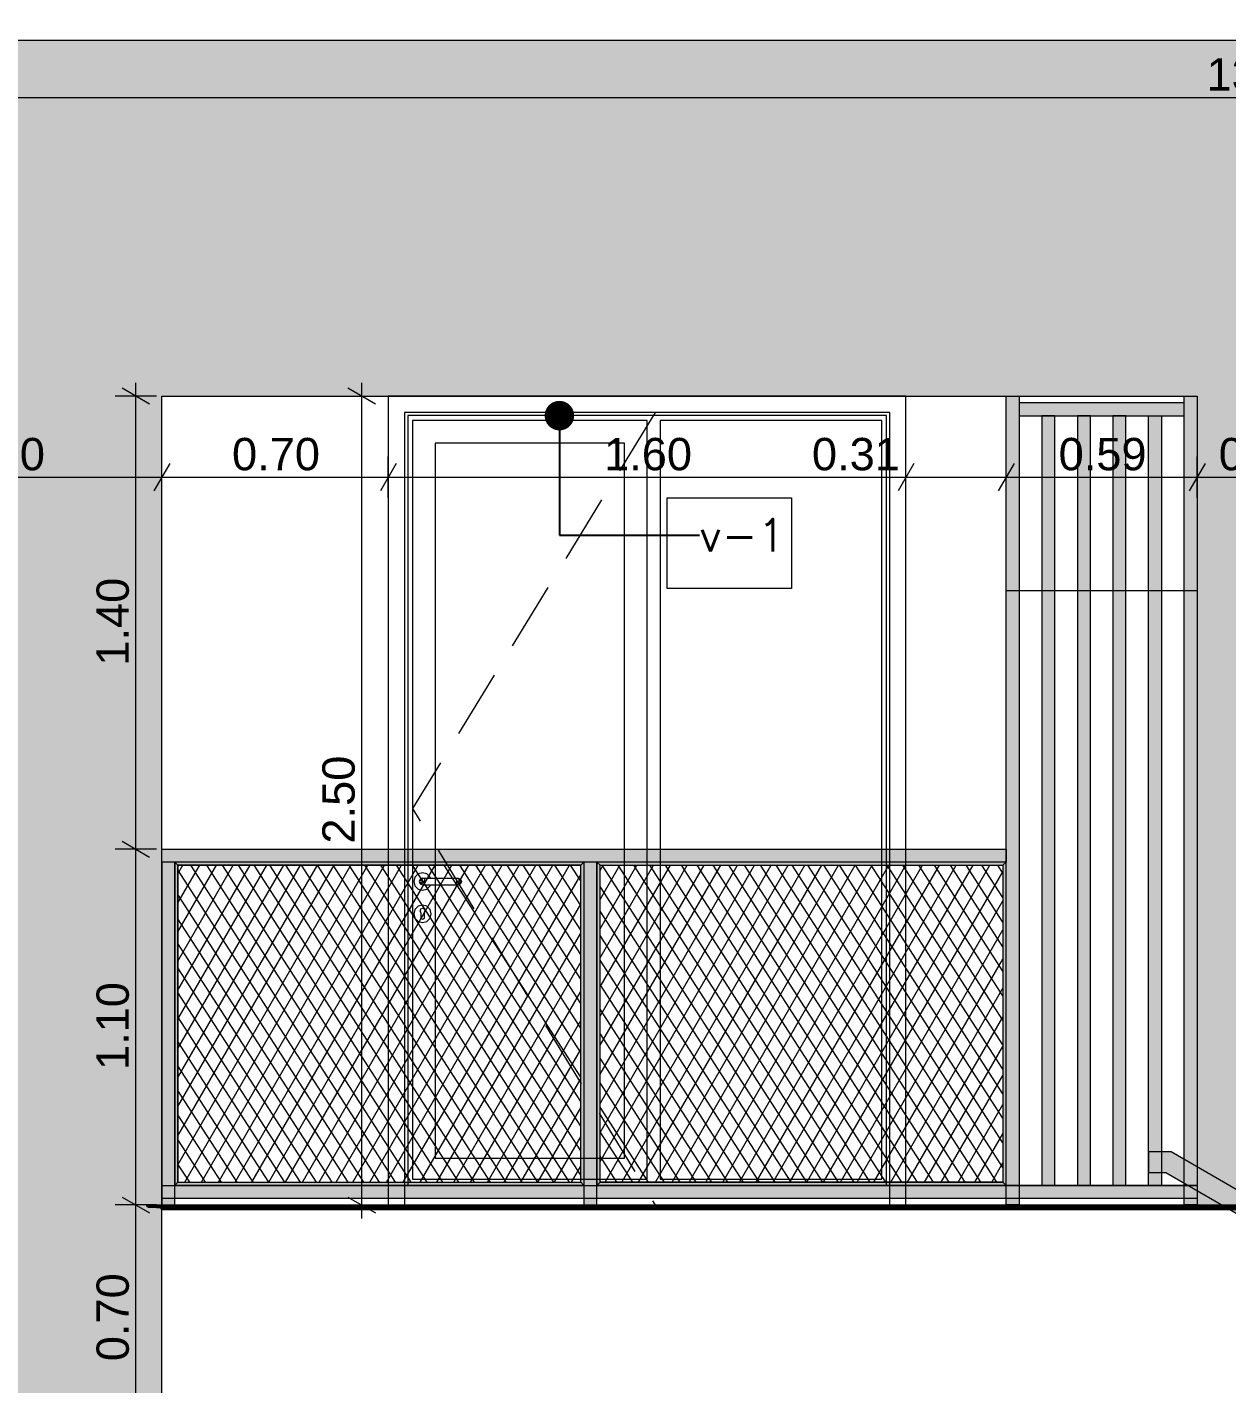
# Model space of a CAD drawing. Header units: millimetres. Extents: x 475616349 to 476941521, y 4620115302 to 4621446928.
# Drawn here: x 476729076 to 476732784, y 4620528667 to 4620532861 of the extents above; entities that cross this region are included whole.
import ezdxf

# ---------------------------------------------------------------- set-up
doc = ezdxf.new("R2010")
doc.units = ezdxf.units.MM
doc.header["$MEASUREMENT"] = 0
doc.linetypes.add('Hidden Line', pattern=[317.5, 211.666667, -105.833333])
for name, color, linetype, lineweight in [('0_Pen_No__250_Pen_No__255', 255, 'Continuous', 0), ('0_Pen_No__250_Pen_No__7', 7, 'Continuous', 0), ('2D Drafting - General_Pen_No__7_Pen_No__7', 7, 'Continuous', 0), ('New_2D Drafting - General_Pen_No__2_Pen_No__250', 7, 'Continuous', 0), ('New_2D Drafting - General_Pen_No__30_Pen_No__9_Pen_No__9_Pen_No__253', 252, 'Continuous', 0), ('New_2D Drafting - General_Pen_No__30_Pen_No__9_Pen_No__9_Pen_No__255', 255, 'Continuous', 0), ('New_2D Drafting - General_Pen_No__30_Pen_No__9_Pen_No__9_Pen_No__7', 7, 'Continuous', 0), ('New_2D Drafting - General_Pen_No__4', 7, 'Continuous', 0), ('New_2D Drafting - General_Pen_No__7', 7, 'Continuous', 0), ('New_Structural - Bearing_Pen_No__250', 7, 'Continuous', 0), ('New_zoma_Pen_No__4', 7, 'Continuous', 0), ('New_zoma_Pen_No__7', 7, 'Continuous', 0), ('Structural - Bearing_Pen_No__250', 7, 'Continuous', 0)]:
    doc.layers.add(name, color=color, linetype=linetype, lineweight=lineweight)
doc.layers.add('New_zoma', color=7, linetype='Continuous')
doc.styles.add('GENERATED_STYLE_1', font='arial.ttf')
doc.dimstyles.new('GENERATED_STYLE__18', dxfattribs={"dimtxt": 100, "dimasz": 64.421331, "dimexe": 0.18, "dimexo": 3, "dimgap": 0.09, "dimtad": 1, "dimtih": 1, "dimtoh": 1, "dimlfac": 0.001, "dimzin": 0, "dimdsep": 46, "dimtxsty": 'GENERATED_STYLE_1', "dimblk": 'ARROWHEAD_2', "dimblk1": 'ARROWHEAD_2', "dimblk2": 'ARROWHEAD_2', "dimcen": 0.09, "dimclrd": 7, "dimclre": 7, "dimclrt": 7, "dimadec": 0, "dimazin": 0, "dimtfac": 1, "dimtdec": 4, "dimtmove": 0, "dimatfit": 3, "dimfxl": 1, "dimtolj": 1, "dimtzin": 0, "dimarcsym": 0})
doc.dimstyles.new('GENERATED_STYLE__19', dxfattribs={"dimtxt": 100, "dimasz": 64.421331, "dimexe": 0.18, "dimexo": 3, "dimgap": 0.09, "dimtad": 1, "dimlfac": 0.001, "dimzin": 0, "dimdsep": 46, "dimtxsty": 'GENERATED_STYLE_1', "dimblk": 'ARROWHEAD_2', "dimblk1": 'ARROWHEAD_2', "dimblk2": 'ARROWHEAD_2', "dimcen": 0.09, "dimclrd": 7, "dimclre": 7, "dimclrt": 7, "dimadec": 0, "dimazin": 0, "dimtfac": 1, "dimtdec": 4, "dimtmove": 0, "dimatfit": 3, "dimfxl": 1, "dimtolj": 1, "dimtzin": 0, "dimarcsym": 0})
doc.dimstyles.new('GENERATED_STYLE__48', dxfattribs={"dimtxt": 0.18, "dimasz": 182.4, "dimexe": 0.18, "dimexo": 0.0625, "dimgap": 0.09, "dimtad": 0, "dimtih": 1, "dimtoh": 1, "dimdec": 4, "dimzin": 0, "dimdsep": 46, "dimcen": 0.09, "dimadec": 0, "dimazin": 0, "dimtfac": 1, "dimtdec": 4, "dimtmove": 0, "dimatfit": 3, "dimldrblk": 'ARROWHEAD_11', "dimfxl": 1, "dimtolj": 1, "dimtzin": 0, "dimarcsym": 0})
pattern_1 = [(60, (476577134.07, 4620325125.74), (-38.971143, 22.5), []), (122.833095, (476577134.07, 4620325125.74), (36.8060797, 18.75), [])]

# ---------------------------------------------------------------- blocks, each defined once
blk = doc.blocks.new('*D921', base_point=(476577134.1, 4620325125.7))
at = {"layer": 'New_zoma_Pen_No__4', "color": 7, "linetype": 'Continuous', "lineweight": 0, "transparency": 16777216}
for p, q in [((476726216.7, 4620532686.3), (476726167.8, 4620532601.5)), ((476726192.2, 4620532580.3), (476726192.2, 4620532707.5)), ((476739616.7, 4620532686.3), (476739567.8, 4620532601.5)), ((476739592.2, 4620532580.3), (476739592.2, 4620532707.5)), ((476726192.2, 4620532643.9), (476739592.2, 4620532643.9))]:
    blk.add_line(p, q, dxfattribs=at)
at = {"layer": 'New_zoma_Pen_No__7', "color": 7, "lineweight": 0, "transparency": 16777216, "insert": (476732721.3, 4620532663.9), "char_height": 100, "attachment_point": 7, "style": 'GENERATED_STYLE_1'}
blk.add_mtext('\\A1;{\\pql;\\fArial|b0|i0|c0|p34;13.40}', dxfattribs=at)
blk = doc.blocks.new('ARROWHEAD_2')
at = {"color": 0, "linetype": 'Continuous', "lineweight": 0}
for p, q in [((-0.378, -0.655), (0.378, 0.655)), ((0, 0), (-1, 0))]:
    blk.add_line(p, q, dxfattribs=at)
blk = doc.blocks.new('*D926', base_point=(476577134.1, 4620325125.7))
at = {"layer": 'New_zoma_Pen_No__4', "color": 7, "linetype": 'Continuous', "lineweight": 0, "transparency": 16777216}
for p, q in [((476728516.7, 4620531512.4), (476728467.8, 4620531427.7)), ((476728492.2, 4620531406.5), (476728492.2, 4620531533.6)), ((476729516.7, 4620531512.4), (476729467.8, 4620531427.7)), ((476729492.2, 4620531406.5), (476729492.2, 4620531533.6)), ((476728492.2, 4620531470.1), (476729492.2, 4620531470.1))]:
    blk.add_line(p, q, dxfattribs=at)
at = {"layer": 'New_zoma_Pen_No__7', "color": 7, "lineweight": 0, "transparency": 16777216, "insert": (476728859.2, 4620531490.1), "char_height": 100, "attachment_point": 7, "style": 'GENERATED_STYLE_1'}
blk.add_mtext('\\A1;{\\pql;\\fArial|b0|i0|c0|p34;1.00}', dxfattribs=at)
blk = doc.blocks.new('*D927', base_point=(476577134.1, 4620325125.7))
at = {"layer": 'New_zoma_Pen_No__4', "color": 7, "linetype": 'Continuous', "lineweight": 0, "transparency": 16777216}
for p, q in [((476729516.7, 4620531512.4), (476729467.8, 4620531427.7)), ((476729492.2, 4620531406.5), (476729492.2, 4620531533.6)), ((476730216.7, 4620531512.4), (476730167.8, 4620531427.7)), ((476730192.2, 4620531406.5), (476730192.2, 4620531533.6)), ((476729492.2, 4620531470.1), (476730192.2, 4620531470.1))]:
    blk.add_line(p, q, dxfattribs=at)
at = {"layer": 'New_zoma_Pen_No__7', "color": 7, "lineweight": 0, "transparency": 16777216, "insert": (476729709.2, 4620531490.1), "char_height": 100, "attachment_point": 7, "style": 'GENERATED_STYLE_1'}
blk.add_mtext('\\A1;{\\pql;\\fArial|b0|i0|c0|p34;0.70}', dxfattribs=at)
blk = doc.blocks.new('*D928', base_point=(476577134.1, 4620325125.7))
at = {"layer": 'New_zoma_Pen_No__4', "color": 7, "linetype": 'Continuous', "lineweight": 0, "transparency": 16777216}
for p, q in [((476730216.7, 4620531512.4), (476730167.8, 4620531427.7)), ((476730192.2, 4620531406.5), (476730192.2, 4620531533.6)), ((476731816.7, 4620531512.4), (476731767.8, 4620531427.7)), ((476731792.2, 4620531406.5), (476731792.2, 4620531533.6)), ((476730192.2, 4620531470.1), (476731792.2, 4620531470.1))]:
    blk.add_line(p, q, dxfattribs=at)
at = {"layer": 'New_zoma_Pen_No__7', "color": 7, "lineweight": 0, "transparency": 16777216, "char_height": 100, "attachment_point": 7, "style": 'GENERATED_STYLE_1'}
for s, insert in [('\\A1;{\\pql;\\fArial|b0|i0|c0|p34;1.60}', (476730859.2, 4620531490.1)), ('\\A1;{\\pql;\\fArial|b0|i0|c0|p34;0.31}', (476731501.7, 4620531490.1))]:
    blk.add_mtext(s, dxfattribs=dict(at, insert=insert))
blk = doc.blocks.new('*D929', base_point=(476577134.1, 4620325125.7))
at = {"layer": 'New_zoma_Pen_No__4', "color": 7, "linetype": 'Continuous', "lineweight": 0, "transparency": 16777216}
for p, q in [((476731816.7, 4620531512.4), (476731767.8, 4620531427.7)), ((476731792.2, 4620531406.5), (476731792.2, 4620531533.6)), ((476732126.7, 4620531512.4), (476732077.8, 4620531427.7)), ((476732102.2, 4620531406.5), (476732102.2, 4620531533.6)), ((476731792.2, 4620531470.1), (476732102.2, 4620531470.1))]:
    blk.add_line(p, q, dxfattribs=at)
blk = doc.blocks.new('*D930', base_point=(476577134.1, 4620325125.7))
at = {"layer": 'New_zoma_Pen_No__4', "color": 7, "linetype": 'Continuous', "lineweight": 0, "transparency": 16777216}
for p, q in [((476732126.7, 4620531512.4), (476732077.8, 4620531427.7)), ((476732102.2, 4620531406.5), (476732102.2, 4620531533.6)), ((476732716.7, 4620531512.4), (476732667.8, 4620531427.7)), ((476732692.2, 4620531406.5), (476732692.2, 4620531533.6)), ((476732102.2, 4620531470.1), (476732692.2, 4620531470.1))]:
    blk.add_line(p, q, dxfattribs=at)
at = {"layer": 'New_zoma_Pen_No__7', "color": 7, "lineweight": 0, "transparency": 16777216, "insert": (476732264.2, 4620531490.1), "char_height": 100, "attachment_point": 7, "style": 'GENERATED_STYLE_1'}
blk.add_mtext('\\A1;{\\pql;\\fArial|b0|i0|c0|p34;0.59}', dxfattribs=at)
blk = doc.blocks.new('*D931', base_point=(476577134.1, 4620325125.7))
at = {"layer": 'New_zoma_Pen_No__4', "color": 7, "linetype": 'Continuous', "lineweight": 0, "transparency": 16777216}
for p, q in [((476732716.7, 4620531512.4), (476732667.8, 4620531427.7)), ((476732692.2, 4620531406.5), (476732692.2, 4620531533.6)), ((476733116.7, 4620531512.4), (476733067.8, 4620531427.7)), ((476733092.2, 4620531406.5), (476733092.2, 4620531533.6)), ((476732692.2, 4620531470.1), (476733092.2, 4620531470.1))]:
    blk.add_line(p, q, dxfattribs=at)
at = {"layer": 'New_zoma_Pen_No__7', "color": 7, "lineweight": 0, "transparency": 16777216, "insert": (476732759.2, 4620531490.1), "char_height": 100, "attachment_point": 7, "style": 'GENERATED_STYLE_1'}
blk.add_mtext('\\A1;{\\pql;\\fArial|b0|i0|c0|p34;0.40}', dxfattribs=at)
blk = doc.blocks.new('*D950', base_point=(476577134.1, 4620325125.7))
at = {"layer": 'New_zoma_Pen_No__4', "color": 7, "linetype": 'Continuous', "lineweight": 0, "transparency": 16777216}
for p, q in [((476728516.7, 4620526787.1), (476728467.8, 4620526702.3)), ((476728492.2, 4620526681.2), (476728492.2, 4620526808.3)), ((476729467.8, 4620526702.3), (476729516.7, 4620526787.1)), ((476729492.2, 4620526681.2), (476729492.2, 4620526808.3)), ((476728492.2, 4620526744.7), (476729492.2, 4620526744.7)), ((476729492.2, 4620526744.7), (476729533.7, 4620526744.7))]:
    blk.add_line(p, q, dxfattribs=at)
at = {"layer": 'New_zoma_Pen_No__7', "color": 7, "lineweight": 0, "transparency": 16777216, "insert": (476728859.2, 4620526764.7), "char_height": 100, "attachment_point": 7, "style": 'GENERATED_STYLE_1'}
blk.add_mtext('\\A1;{\\pql;\\fArial|b0|i0|c0|p34;1.00}', dxfattribs=at)
blk = doc.blocks.new('*D953', base_point=(476577134.1, 4620325125.7))
at = {"layer": 'New_zoma_Pen_No__4', "color": 7, "linetype": 'Continuous', "lineweight": 0, "transparency": 16777216}
for p, q in [((476728516.7, 4620523587.1), (476728467.8, 4620523502.3)), ((476728492.2, 4620523481.2), (476728492.2, 4620523608.3)), ((476729467.8, 4620523502.3), (476729516.7, 4620523587.1)), ((476729492.2, 4620523481.2), (476729492.2, 4620523608.3)), ((476728492.2, 4620523544.7), (476729492.2, 4620523544.7)), ((476729492.2, 4620523544.7), (476729533.7, 4620523544.7))]:
    blk.add_line(p, q, dxfattribs=at)
at = {"layer": 'New_zoma_Pen_No__7', "color": 7, "lineweight": 0, "transparency": 16777216, "insert": (476728859.2, 4620523564.7), "char_height": 100, "attachment_point": 7, "style": 'GENERATED_STYLE_1'}
blk.add_mtext('\\A1;{\\pql;\\fArial|b0|i0|c0|p34;1.00}', dxfattribs=at)
blk = doc.blocks.new('*D962', base_point=(476577134.1, 4620325125.7))
at = {"layer": 'New_zoma_Pen_No__4', "color": 7, "linetype": 'Continuous', "lineweight": 0, "transparency": 16777216}
for p, q in [((476729369.3, 4620529244.9), (476729454.1, 4620529196)), ((476729475.3, 4620529220.4), (476729348.2, 4620529220.4)), ((476729411.7, 4620528520.4), (476729411.7, 4620529220.4)), ((476729369.3, 4620528544.9), (476729454.1, 4620528495.9)), ((476729475.3, 4620528520.4), (476729348.2, 4620528520.4))]:
    blk.add_line(p, q, dxfattribs=at)
at = {"layer": 'New_zoma_Pen_No__7', "color": 7, "lineweight": 0, "transparency": 16777216, "insert": (476729391.7, 4620528737.4), "char_height": 100, "attachment_point": 7, "rotation": 90, "style": 'GENERATED_STYLE_1'}
blk.add_mtext('\\A1;{\\pql;\\fArial|b0|i0|c0|p34;0.70}', dxfattribs=at)
blk = doc.blocks.new('*D963', base_point=(476577134.1, 4620325125.7))
at = {"layer": 'New_zoma_Pen_No__4', "color": 7, "linetype": 'Continuous', "lineweight": 0, "transparency": 16777216}
for p, q in [((476729369.3, 4620530344.9), (476729454.1, 4620530296)), ((476729475.3, 4620530320.4), (476729348.2, 4620530320.4)), ((476729411.7, 4620529220.4), (476729411.7, 4620530320.4)), ((476729369.3, 4620529244.9), (476729454.1, 4620529196)), ((476729475.3, 4620529220.4), (476729348.2, 4620529220.4))]:
    blk.add_line(p, q, dxfattribs=at)
at = {"layer": 'New_zoma_Pen_No__7', "color": 7, "lineweight": 0, "transparency": 16777216, "insert": (476729391.7, 4620529637.4), "char_height": 100, "attachment_point": 7, "rotation": 90, "style": 'GENERATED_STYLE_1'}
blk.add_mtext('\\A1;{\\pql;\\fArial|b0|i0|c0|p34;1.10}', dxfattribs=at)
blk = doc.blocks.new('*D964', base_point=(476577134.1, 4620325125.7))
at = {"layer": 'New_zoma_Pen_No__4', "color": 7, "linetype": 'Continuous', "lineweight": 0, "transparency": 16777216}
for p, q in [((476729411.7, 4620531720.4), (476729411.7, 4620531761.9)), ((476729475.3, 4620531720.4), (476729348.2, 4620531720.4)), ((476729454.1, 4620531695.9), (476729369.3, 4620531744.9)), ((476729411.7, 4620530320.4), (476729411.7, 4620531720.4)), ((476729369.3, 4620530344.9), (476729454.1, 4620530296)), ((476729475.3, 4620530320.4), (476729348.2, 4620530320.4))]:
    blk.add_line(p, q, dxfattribs=at)
at = {"layer": 'New_zoma_Pen_No__7', "color": 7, "lineweight": 0, "transparency": 16777216, "insert": (476729391.7, 4620530887.4), "char_height": 100, "attachment_point": 7, "rotation": 90, "style": 'GENERATED_STYLE_1'}
blk.add_mtext('\\A1;{\\pql;\\fArial|b0|i0|c0|p34;1.40}', dxfattribs=at)
blk = doc.blocks.new('*D967', base_point=(476577134.1, 4620325125.7))
at = {"layer": 'New_zoma_Pen_No__4', "color": 7, "linetype": 'Continuous', "lineweight": 0, "transparency": 16777216}
for p, q in [((476730109.8, 4620531761.8), (476730109.8, 4620531720.4)), ((476730046.2, 4620531720.4), (476730173.3, 4620531720.4)), ((476730152.2, 4620531695.9), (476730067.4, 4620531744.9)), ((476730109.8, 4620531720.4), (476730109.8, 4620529220.4)), ((476730067.4, 4620529244.9), (476730152.2, 4620529195.9)), ((476730046.2, 4620529220.4), (476730173.4, 4620529220.4)), ((476730109.8, 4620529220.4), (476730109.8, 4620529178.9))]:
    blk.add_line(p, q, dxfattribs=at)
at = {"layer": 'New_zoma_Pen_No__7', "color": 7, "lineweight": 0, "transparency": 16777216, "insert": (476730089.8, 4620530337.4), "char_height": 100, "attachment_point": 7, "rotation": 90.0002, "style": 'GENERATED_STYLE_1'}
blk.add_mtext('\\A1;{\\pql;\\fArial|b0|i0|c0|p34;2.50}', dxfattribs=at)
blk = doc.blocks.new('*D970', base_point=(476577134.1, 4620325125.7))
at = {"layer": 'New_zoma_Pen_No__4', "color": 7, "linetype": 'Continuous', "lineweight": 0, "transparency": 16777216}
for p, q in [((476735745.4, 4620531761.9), (476735745.4, 4620531720.4)), ((476735681.8, 4620531720.4), (476735808.9, 4620531720.4)), ((476735787.8, 4620531695.9), (476735703, 4620531744.9)), ((476735745.4, 4620531720.4), (476735745.4, 4620529220.4)), ((476735703, 4620529244.9), (476735787.8, 4620529195.9)), ((476735681.8, 4620529220.4), (476735809, 4620529220.4)), ((476735745.4, 4620529220.4), (476735745.4, 4620529179))]:
    blk.add_line(p, q, dxfattribs=at)
at = {"layer": 'New_zoma_Pen_No__7', "color": 7, "lineweight": 0, "transparency": 16777216, "insert": (476735725.4, 4620530337.4), "char_height": 100, "attachment_point": 7, "rotation": 90.0002, "style": 'GENERATED_STYLE_1'}
blk.add_mtext('\\A1;{\\pql;\\fArial|b0|i0|c0|p34;2.50}', dxfattribs=at)
blk = doc.blocks.new('*D977', base_point=(476577134.1, 4620325125.7))
at = {"layer": 'New_zoma_Pen_No__4', "color": 7, "linetype": 'Continuous', "lineweight": 0, "transparency": 16777216}
for p, q in [((476739140.2, 4620530144.9), (476739225, 4620530095.9)), ((476739246.2, 4620530120.4), (476739119, 4620530120.4)), ((476739182.6, 4620528520.4), (476739182.6, 4620530120.4)), ((476739140.2, 4620528544.9), (476739225, 4620528495.9)), ((476739246.2, 4620528520.4), (476739119, 4620528520.4))]:
    blk.add_line(p, q, dxfattribs=at)
at = {"layer": 'New_zoma_Pen_No__7', "color": 7, "lineweight": 0, "transparency": 16777216, "insert": (476739162.6, 4620529187.4), "char_height": 100, "attachment_point": 7, "rotation": 90, "style": 'GENERATED_STYLE_1'}
blk.add_mtext('\\A1;{\\pql;\\fArial|b0|i0|c0|p34;1.60}', dxfattribs=at)
blk = doc.blocks.new('*D978', base_point=(476577134.1, 4620325125.7))
at = {"layer": 'New_zoma_Pen_No__4', "color": 7, "linetype": 'Continuous', "lineweight": 0, "transparency": 16777216}
for p, q in [((476739246.2, 4620531720.4), (476739119, 4620531720.4)), ((476739140.2, 4620531744.9), (476739225, 4620531695.9)), ((476739182.6, 4620530120.4), (476739182.6, 4620531720.4)), ((476739140.2, 4620530144.9), (476739225, 4620530095.9)), ((476739246.2, 4620530120.4), (476739119, 4620530120.4))]:
    blk.add_line(p, q, dxfattribs=at)
at = {"layer": 'New_zoma_Pen_No__7', "color": 7, "lineweight": 0, "transparency": 16777216, "insert": (476739162.6, 4620530787.4), "char_height": 100, "attachment_point": 7, "rotation": 90, "style": 'GENERATED_STYLE_1'}
blk.add_mtext('\\A1;{\\pql;\\fArial|b0|i0|c0|p34;1.60}', dxfattribs=at)
blk = doc.blocks.new('*D979', base_point=(476577134.1, 4620325125.7))
at = {"layer": 'New_zoma_Pen_No__4', "color": 7, "linetype": 'Continuous', "lineweight": 0, "transparency": 16777216}
for p, q in [((476739182.6, 4620532820), (476739182.6, 4620532861.4)), ((476739246.2, 4620532820), (476739119, 4620532820)), ((476739225, 4620532795.5), (476739140.2, 4620532844.4)), ((476739182.6, 4620531720.4), (476739182.6, 4620532820)), ((476739246.2, 4620531720.4), (476739119, 4620531720.4)), ((476739140.2, 4620531744.9), (476739225, 4620531695.9))]:
    blk.add_line(p, q, dxfattribs=at)
at = {"layer": 'New_zoma_Pen_No__7', "color": 7, "lineweight": 0, "transparency": 16777216, "insert": (476739162.6, 4620532137.1), "char_height": 100, "attachment_point": 7, "rotation": 90, "style": 'GENERATED_STYLE_1'}
blk.add_mtext('\\A1;{\\pql;\\fArial|b0|i0|c0|p34;1.10}', dxfattribs=at)
blk = doc.blocks.new('*D1028', base_point=(476577134.1, 4620325125.7))
at = {"layer": 'New_zoma_Pen_No__4', "color": 7, "linetype": 'Continuous', "lineweight": 0, "transparency": 16777216}
for p, q in [((476753556.4, 4620529259.3), (476753641.2, 4620529210.3)), ((476753662.4, 4620529234.8), (476753535.3, 4620529234.8)), ((476753598.8, 4620528506), (476753598.8, 4620529234.8)), ((476753662.4, 4620528506), (476753535.3, 4620528506)), ((476753556.4, 4620528530.5), (476753641.2, 4620528481.5))]:
    blk.add_line(p, q, dxfattribs=at)
at = {"layer": 'New_zoma_Pen_No__7', "color": 7, "lineweight": 0, "transparency": 16777216, "insert": (476753578.8, 4620528737.4), "char_height": 100, "attachment_point": 7, "rotation": 90, "style": 'GENERATED_STYLE_1'}
blk.add_mtext('\\A1;{\\pql;\\fArial|b0|i0|c0|p34;0.73}', dxfattribs=at)
blk = doc.blocks.new('*D1029', base_point=(476577134.1, 4620325125.7))
at = {"layer": 'New_zoma_Pen_No__4', "color": 7, "linetype": 'Continuous', "lineweight": 0, "transparency": 16777216}
for p, q in [((476753556.4, 4620531730.5), (476753641.2, 4620531681.5)), ((476753662.4, 4620531706), (476753535.3, 4620531706)), ((476753598.8, 4620529234.8), (476753598.8, 4620531706)), ((476753556.4, 4620529259.3), (476753641.2, 4620529210.3)), ((476753662.4, 4620529234.8), (476753535.3, 4620529234.8))]:
    blk.add_line(p, q, dxfattribs=at)
at = {"layer": 'New_zoma_Pen_No__7', "color": 7, "lineweight": 0, "transparency": 16777216, "insert": (476753578.8, 4620530337.4), "char_height": 100, "attachment_point": 7, "rotation": 90, "style": 'GENERATED_STYLE_1'}
blk.add_mtext('\\A1;{\\pql;\\fArial|b0|i0|c0|p34;2.47}', dxfattribs=at)
blk = doc.blocks.new('*D1030', base_point=(476577134.1, 4620325125.7))
at = {"layer": 'New_zoma_Pen_No__4', "color": 7, "linetype": 'Continuous', "lineweight": 0, "transparency": 16777216}
for p, q in [((476753556.4, 4620532444.9), (476753641.2, 4620532395.9)), ((476753662.4, 4620532420.4), (476753535.3, 4620532420.4)), ((476753598.8, 4620531706), (476753598.8, 4620532420.4)), ((476753556.4, 4620531730.5), (476753641.2, 4620531681.5)), ((476753662.4, 4620531706), (476753535.3, 4620531706))]:
    blk.add_line(p, q, dxfattribs=at)
at = {"layer": 'New_zoma_Pen_No__7', "color": 7, "lineweight": 0, "transparency": 16777216, "insert": (476753578.8, 4620531930.2), "char_height": 100, "attachment_point": 7, "rotation": 90, "style": 'GENERATED_STYLE_1'}
blk.add_mtext('\\A1;{\\pql;\\fArial|b0|i0|c0|p34;0.71}', dxfattribs=at)
blk = doc.blocks.new('*D1031', base_point=(476577134.1, 4620325125.7))
at = {"layer": 'New_zoma_Pen_No__4', "color": 7, "linetype": 'Continuous', "lineweight": 0, "transparency": 16777216}
for p, q in [((476753598.8, 4620532820), (476753598.8, 4620532861.4)), ((476753662.4, 4620532820), (476753535.3, 4620532820)), ((476753641.2, 4620532795.5), (476753556.4, 4620532844.4)), ((476753598.8, 4620532420.4), (476753598.8, 4620532820)), ((476753556.4, 4620532444.9), (476753641.2, 4620532395.9)), ((476753662.4, 4620532420.4), (476753535.3, 4620532420.4))]:
    blk.add_line(p, q, dxfattribs=at)
at = {"layer": 'New_zoma_Pen_No__7', "color": 7, "lineweight": 0, "transparency": 16777216, "insert": (476753578.8, 4620532487.2), "char_height": 100, "attachment_point": 7, "rotation": 90, "style": 'GENERATED_STYLE_1'}
blk.add_mtext('\\A1;{\\pql;\\fArial|b0|i0|c0|p34;0.40}', dxfattribs=at)
blk = doc.blocks.new('*D1035', base_point=(476577134.1, 4620325125.7))
at = {"layer": 'New_zoma_Pen_No__4', "color": 7, "linetype": 'Continuous', "lineweight": 0, "transparency": 16777216}
for p, q in [((476749456.3, 4620532861.3), (476749456.3, 4620532819.8)), ((476749392.8, 4620532819.8), (476749519.9, 4620532819.8)), ((476749498.7, 4620532795.4), (476749414, 4620532844.3)), ((476749456.3, 4620532819.8), (476749456.3, 4620531720.3)), ((476749392.8, 4620531720.3), (476749519.9, 4620531720.3)), ((476749498.7, 4620531695.8), (476749413.9, 4620531744.8))]:
    blk.add_line(p, q, dxfattribs=at)
at = {"layer": 'New_zoma_Pen_No__7', "color": 7, "lineweight": 0, "transparency": 16777216, "insert": (476749436.3, 4620532137), "char_height": 100, "attachment_point": 7, "rotation": 89.9998, "style": 'GENERATED_STYLE_1'}
blk.add_mtext('\\A1;{\\pql;\\fArial|b0|i0|c0|p34;1.10}', dxfattribs=at)
blk = doc.blocks.new('*D1036', base_point=(476577134.1, 4620325125.7))
at = {"layer": 'New_zoma_Pen_No__4', "color": 7, "linetype": 'Continuous', "lineweight": 0, "transparency": 16777216}
for p, q in [((476749456.3, 4620532819.9), (476749456.3, 4620531720.3)), ((476749392.8, 4620531720.3), (476749519.9, 4620531720.3)), ((476749498.7, 4620531695.8), (476749413.9, 4620531744.8)), ((476749456.3, 4620531720.3), (476749456.3, 4620529220.3)), ((476749498.7, 4620529195.9), (476749413.9, 4620529244.8)), ((476749392.7, 4620529220.3), (476749519.9, 4620529220.3)), ((476749456.3, 4620529220.3), (476749456.3, 4620528940.3))]:
    blk.add_line(p, q, dxfattribs=at)
at = {"layer": 'New_zoma_Pen_No__7', "color": 7, "lineweight": 0, "transparency": 16777216, "char_height": 100, "attachment_point": 7, "rotation": 89.9998, "style": 'GENERATED_STYLE_1'}
for s, insert in [('\\A1;{\\pql;\\fArial|b0|i0|c0|p34;2.50}', (476749436.3, 4620530337.3)), ('\\A1;{\\pql;\\fArial|b0|i0|c0|p34;0.28}', (476749436.3, 4620529244.8))]:
    blk.add_mtext(s, dxfattribs=dict(at, insert=insert))
blk = doc.blocks.new('*D1037', base_point=(476577134.1, 4620325125.7))
at = {"layer": 'New_zoma_Pen_No__4', "color": 7, "linetype": 'Continuous', "lineweight": 0, "transparency": 16777216}
for p, q in [((476749498.7, 4620529195.9), (476749413.9, 4620529244.8)), ((476749456.3, 4620529220.3), (476749456.3, 4620528940.3)), ((476749498.7, 4620528915.8), (476749413.9, 4620528964.8)), ((476749392.7, 4620528940.3), (476749519.9, 4620528940.3)), ((476749456.3, 4620528940.3), (476749456.3, 4620528520.3))]:
    blk.add_line(p, q, dxfattribs=at)
blk = doc.blocks.new('*D1038', base_point=(476577134.1, 4620325125.7))
at = {"layer": 'New_zoma_Pen_No__4', "color": 7, "linetype": 'Continuous', "lineweight": 0, "transparency": 16777216}
for p, q in [((476749498.7, 4620528915.8), (476749413.9, 4620528964.8)), ((476749456.3, 4620528940.3), (476749456.3, 4620528520.3)), ((476749498.7, 4620528495.8), (476749413.9, 4620528544.8)), ((476749392.7, 4620528520.3), (476749519.9, 4620528520.3)), ((476749456.3, 4620528520.3), (476749456.3, 4620526020.3))]:
    blk.add_line(p, q, dxfattribs=at)
at = {"layer": 'New_zoma_Pen_No__7', "color": 7, "lineweight": 0, "transparency": 16777216, "insert": (476749436.3, 4620528597.3), "char_height": 100, "attachment_point": 7, "rotation": 89.9998, "style": 'GENERATED_STYLE_1'}
blk.add_mtext('\\A1;{\\pql;\\fArial|b0|i0|c0|p34;0.42}', dxfattribs=at)
blk = doc.blocks.new('ARROWHEAD_11')
at = {"color": 0, "linetype": 'Continuous', "lineweight": 0}
blk.add_line((0, 0), (-1, 0), dxfattribs=at)
at = {"color": 0, "linetype": 'Continuous', "lineweight": 0, "const_width": 0.25, "flags": 128}
blk.add_lwpolyline([(-0.125, 0, 1), (0.125, 0, 1)], format="xyb", close=True, dxfattribs=at)

msp = doc.modelspace()

# ---------------------------------------------------------------- hatches: boundary and pattern name
at = {"layer": '0_Pen_No__250_Pen_No__255', "linetype": 'Continuous', "lineweight": 0, "true_color": 0x3f3f3f}
msp.add_hatch(color=250, dxfattribs=at).paths.add_polyline_path([(476732851.654, 4620529245.706), (476732611.754, 4620529384.355), (476732541.754, 4620529384.355), (476732541.754, 4620529320.355), (476732595.31, 4620529320.355), (476732851.654, 4620529172.202)])
at = {"layer": 'New_2D Drafting - General_Pen_No__30_Pen_No__9_Pen_No__9_Pen_No__253', "linetype": 'Continuous', "lineweight": 0}
h = msp.add_hatch(dxfattribs=at)
h.set_pattern_fill('BRICK___RUNNING_BOND', color=252, style=0, pattern_type=2)
h.set_pattern_definition([(0, (476577134.07, 4620325125.74), (0, 66.64), []), (90, (476577134.07, 4620325125.74), (-244.8, 0), [66.64, -66.64]), (90, (476577256.47, 4620325192.38), (-244.8, 0), [66.64, -66.64])])
h.paths.add_polyline_path([(476726192.231, 4620522120.364), (476729492.231, 4620522120.364), (476729492.231, 4620531720.4), (476732692.231, 4620531720.4), (476732692.231, 4620529220.406), (476733092.231, 4620529220.406), (476733092.231, 4620531720.4), (476736292.231, 4620531720.4), (476736292.231, 4620522120.412), (476739592.231, 4620522120.412), (476739592.231, 4620532819.956), (476726192.231, 4620532819.956)])
h.paths.add_polyline_path([(476726892.229, 4620531720.4), (476726892.229, 4620530120.4), (476728492.229, 4620530120.4), (476728492.229, 4620531720.4)], flags=0)
h.paths.add_polyline_path([(476726892.229, 4620528520.4), (476726892.229, 4620526920.4), (476728492.229, 4620526920.4), (476728492.229, 4620528520.4)], flags=0)
h.paths.add_polyline_path([(476726892.229, 4620525320.4), (476726892.229, 4620523720.4), (476728492.229, 4620523720.4), (476728492.229, 4620525320.4)], flags=0)
h.paths.add_polyline_path([(476738892.233, 4620528520.4), (476737292.233, 4620528520.4), (476737292.233, 4620526920.4), (476738892.233, 4620526920.4)], flags=0)
h.paths.add_polyline_path([(476738892.233, 4620525320.4), (476737292.233, 4620525320.4), (476737292.233, 4620523720.4), (476738892.233, 4620523720.4)], flags=0)
h.paths.add_polyline_path([(476738892.233, 4620531720.4), (476737292.233, 4620531720.4), (476737292.233, 4620530120.4), (476738892.233, 4620530120.4)], flags=0)
at = {"layer": 'New_2D Drafting - General_Pen_No__30_Pen_No__9_Pen_No__9_Pen_No__255', "linetype": 'Continuous', "lineweight": 0}
for points in [[(476732102.231, 4620531720.4), (476732142.231, 4620531720.4), (476732142.231, 4620529220.406), (476732102.231, 4620529220.406)], [(476732652.231, 4620531720.4), (476732692.231, 4620531720.4), (476732692.231, 4620529220.406), (476732652.231, 4620529220.406)], [(476732142.231, 4620531700.4), (476732142.231, 4620531660.313), (476732652.231, 4620531660.313), (476732652.231, 4620531700.4)], [(476732212.231, 4620531660.313), (476732212.231, 4620529280.432), (476732252.231, 4620529280.432), (476732252.231, 4620531660.313)], [(476732322.231, 4620531660.313), (476732322.231, 4620529280.432), (476732362.231, 4620529280.432), (476732362.231, 4620531660.313)], [(476732432.231, 4620531660.313), (476732432.231, 4620529280.432), (476732472.231, 4620529280.432), (476732472.231, 4620531660.313)], [(476732542.231, 4620531660.313), (476732582.231, 4620531660.313), (476732582.231, 4620529280.432), (476732542.231, 4620529280.432)], [(476729492.231, 4620530280.434), (476729492.231, 4620530320.434), (476732102.006, 4620530320.434), (476732102.006, 4620530280.434)], [(476729492.231, 4620529220.44), (476729532.231, 4620529220.44), (476729532.231, 4620530280.434), (476729492.231, 4620530280.434)], [(476729532.231, 4620529280.406), (476729542.231, 4620529290.406), (476729542.231, 4620530270.434), (476729532.231, 4620530280.434)], [(476730787.119, 4620530270.434), (476730797.119, 4620530280.434), (476729532.231, 4620530280.434), (476729542.231, 4620530270.434)], [(476730797.119, 4620529280.406), (476730787.119, 4620529290.406), (476730787.119, 4620530270.434), (476730797.119, 4620530280.434)], [(476730797.119, 4620529220.406), (476730837.119, 4620529220.406), (476730837.119, 4620530280.434), (476730797.119, 4620530280.434)], [(476730837.119, 4620529280.432), (476730847.119, 4620529290.432), (476730847.119, 4620530270.46), (476730837.119, 4620530280.46)], [(476732091.92, 4620530270.434), (476732102.006, 4620530280.434), (476730837.145, 4620530280.434), (476730847.145, 4620530270.434)], [(476732102.006, 4620530280.434), (476732091.92, 4620530270.434), (476732091.92, 4620529290.406), (476732102.006, 4620529280.432)], [(476730787.119, 4620529290.432), (476730797.119, 4620529280.432), (476729532.231, 4620529280.432), (476729542.231, 4620529290.432)], [(476732091.909, 4620529290.417), (476732102.006, 4620529280.432), (476730837.145, 4620529280.432), (476730847.153, 4620529290.44)], [(476729492.231, 4620529240.432), (476729492.231, 4620529280.432), (476732692.231, 4620529280.432), (476732692.231, 4620529240.432)]]:
    msp.add_hatch(color=255, dxfattribs=at).paths.add_polyline_path(points)
at = {"layer": 'New_2D Drafting - General_Pen_No__7', "linetype": 'Continuous', "lineweight": 0}
h = msp.add_hatch(dxfattribs=at)
h.set_pattern_fill('BATT_INSULATION', style=0, pattern_type=2)
h.set_pattern_definition(pattern_1)
h.paths.add_polyline_path([(476729542.231, 4620529290.432), (476730787.119, 4620529290.432), (476730787.119, 4620530270.434), (476729542.231, 4620530270.434)])
h = msp.add_hatch(dxfattribs=at)
h.set_pattern_fill('BATT_INSULATION', style=0, pattern_type=2)
h.set_pattern_definition(pattern_1)
h.paths.add_polyline_path([(476730847.119, 4620530270.434), (476732091.92, 4620530270.434), (476732091.92, 4620529290.406), (476730847.119, 4620529290.406)])

# ---------------------------------------------------------------- linework, layer by layer
at = {"layer": '0_Pen_No__250_Pen_No__7', "color": 7, "linetype": 'Continuous', "lineweight": 0, "flags": 128}
msp.add_lwpolyline([(476732851.654, 4620529245.706), (476732611.754, 4620529384.355), (476732541.754, 4620529384.355), (476732541.754, 4620529320.355), (476732595.31, 4620529320.355), (476732851.654, 4620529172.202)], close=True, dxfattribs=at)
at = {"layer": '2D Drafting - General_Pen_No__7_Pen_No__7', "color": 7, "linetype": 'Continuous', "lineweight": 0, "flags": 128}
for points in [[(476730196.354, 4620529220.4), (476731792.238, 4620529220.405), (476731792.229, 4620531720.405), (476730192.229, 4620531720.4)], [(476730192.229, 4620531720.4), (476730192.238, 4620529220.4), (476730196.354, 4620529220.4)]]:
    msp.add_lwpolyline(points, dxfattribs=at)
for points in [[(476731742.23, 4620531670.404), (476730242.23, 4620531670.399), (476730242.238, 4620529220.4), (476731742.238, 4620529220.406)], [(476731732.23, 4620531660.404), (476730252.23, 4620531660.399), (476730252.238, 4620529280.401), (476731732.238, 4620529280.406)], [(476730992.234, 4620531645.401), (476730267.23, 4620531645.399), (476730267.238, 4620529300.401), (476730992.238, 4620529300.404)], [(476731717.23, 4620531645.404), (476731032.23, 4620531645.401), (476731032.238, 4620529300.404), (476731717.238, 4620529300.406)], [(476730922.23, 4620531575.401), (476730337.23, 4620531575.399), (476730337.238, 4620529365.401), (476730922.238, 4620529365.403)]]:
    msp.add_lwpolyline(points, close=True, dxfattribs=at)
at = {"layer": '2D Drafting - General_Pen_No__7_Pen_No__7', "color": 7, "linetype": 'Hidden Line', "lineweight": 0, "flags": 128}
msp.add_lwpolyline([(476731017.23, 4620531670.401), (476730267.234, 4620530446.276), (476731016.461, 4620529221.687)], dxfattribs=at)
at = {"layer": 'New_2D Drafting - General_Pen_No__2_Pen_No__250', "color": 7, "linetype": 'Continuous', "lineweight": 0, "flags": 128}
msp.add_lwpolyline([(476731053.883, 4620531406.032), (476731438.884, 4620531406.032), (476731438.884, 4620531126.344), (476731053.883, 4620531126.344)], close=True, dxfattribs=at)
at = {"layer": 'New_2D Drafting - General_Pen_No__30_Pen_No__9_Pen_No__9_Pen_No__7', "color": 7, "linetype": 'Continuous', "lineweight": 0, "flags": 128}
for points in [[(476726192.231, 4620522120.364), (476729492.231, 4620522120.364), (476729492.231, 4620531720.4), (476732692.231, 4620531720.4), (476732692.231, 4620529220.406), (476733092.231, 4620529220.406), (476733092.231, 4620531720.4), (476736292.231, 4620531720.4), (476736292.231, 4620522120.412), (476739592.231, 4620522120.412), (476739592.231, 4620532819.956), (476726192.231, 4620532819.956)], [(476732102.231, 4620531720.4), (476732142.231, 4620531720.4), (476732142.231, 4620529220.406), (476732102.231, 4620529220.406)], [(476732652.231, 4620531720.4), (476732692.231, 4620531720.4), (476732692.231, 4620529220.406), (476732652.231, 4620529220.406)], [(476732142.231, 4620531700.4), (476732142.231, 4620531660.313), (476732652.231, 4620531660.313), (476732652.231, 4620531700.4)], [(476732212.231, 4620531660.313), (476732212.231, 4620529280.432), (476732252.231, 4620529280.432), (476732252.231, 4620531660.313)], [(476732322.231, 4620531660.313), (476732322.231, 4620529280.432), (476732362.231, 4620529280.432), (476732362.231, 4620531660.313)], [(476732432.231, 4620531660.313), (476732432.231, 4620529280.432), (476732472.231, 4620529280.432), (476732472.231, 4620531660.313)], [(476732542.231, 4620531660.313), (476732582.231, 4620531660.313), (476732582.231, 4620529280.432), (476732542.231, 4620529280.432)], [(476732692.231, 4620529280.432), (476732102.231, 4620529280.432), (476732102.231, 4620531120.017), (476732692.231, 4620531120.017)], [(476729492.231, 4620530280.434), (476729492.231, 4620530320.434), (476732102.006, 4620530320.434), (476732102.006, 4620530280.434)], [(476729492.231, 4620529220.44), (476729532.231, 4620529220.44), (476729532.231, 4620530280.434), (476729492.231, 4620530280.434)], [(476729532.231, 4620529280.406), (476729542.231, 4620529290.406), (476729542.231, 4620530270.434), (476729532.231, 4620530280.434)], [(476730787.119, 4620530270.434), (476730797.119, 4620530280.434), (476729532.231, 4620530280.434), (476729542.231, 4620530270.434)], [(476730797.119, 4620529280.406), (476730787.119, 4620529290.406), (476730787.119, 4620530270.434), (476730797.119, 4620530280.434)], [(476730797.119, 4620529220.406), (476730837.119, 4620529220.406), (476730837.119, 4620530280.434), (476730797.119, 4620530280.434)], [(476730837.119, 4620529280.432), (476730847.119, 4620529290.432), (476730847.119, 4620530270.46), (476730837.119, 4620530280.46)], [(476732091.92, 4620530270.434), (476732102.006, 4620530280.434), (476730837.145, 4620530280.434), (476730847.145, 4620530270.434)], [(476732102.006, 4620530280.434), (476732091.92, 4620530270.434), (476732091.92, 4620529290.406), (476732102.006, 4620529280.432)], [(476730787.119, 4620529290.432), (476730797.119, 4620529280.432), (476729532.231, 4620529280.432), (476729542.231, 4620529290.432)], [(476732091.909, 4620529290.417), (476732102.006, 4620529280.432), (476730837.145, 4620529280.432), (476730847.153, 4620529290.44)], [(476729492.231, 4620529240.432), (476729492.231, 4620529280.432), (476732692.231, 4620529280.432), (476732692.231, 4620529240.432)]]:
    msp.add_lwpolyline(points, close=True, dxfattribs=at)
at = {"layer": 'New_2D Drafting - General_Pen_No__4', "color": 7, "linetype": 'Continuous', "lineweight": 0, "flags": 128}
for points in [[(476729542.231, 4620529290.432), (476730787.119, 4620529290.432), (476730787.119, 4620530270.434), (476729542.231, 4620530270.434)], [(476730847.119, 4620530270.434), (476732091.92, 4620530270.434), (476732091.92, 4620529290.406), (476730847.119, 4620529290.406)]]:
    msp.add_lwpolyline(points, close=True, dxfattribs=at)
at = {"layer": 'New_Structural - Bearing_Pen_No__250', "color": 7, "linetype": 'Continuous', "lineweight": 0}
for p, q in [((476730274.742, 4620530233.9), (476730271.125, 4620530220.4)), ((476730271.125, 4620530220.4), (476730274.742, 4620530206.9)), ((476730284.625, 4620530243.783), (476730274.742, 4620530233.9)), ((476730298.125, 4620530247.4), (476730284.625, 4620530243.783)), ((476730291.054, 4620530227.471), (476730288.125, 4620530220.4)), ((476730288.125, 4620530220.4), (476730291.054, 4620530213.329)), ((476730292.606, 4620530227.471), (476730289.847, 4620530220.4)), ((476730289.847, 4620530220.4), (476730292.606, 4620530213.329)), ((476730298.125, 4620530230.4), (476730291.054, 4620530227.471)), ((476730291.054, 4620530213.329), (476730298.125, 4620530210.4)), ((476730297.42, 4620530227.471), (476730295.309, 4620530220.4)), ((476730295.309, 4620530220.4), (476730297.42, 4620530213.329)), ((476730311.625, 4620530243.783), (476730298.125, 4620530247.4)), ((476730298.125, 4620530230.4), (476730299.267, 4620530230.4)), ((476730298.125, 4620530210.4), (476730299.267, 4620530210.4)), ((476730299.267, 4620530230.4), (476730302.518, 4620530230.4)), ((476730299.267, 4620530210.4), (476730302.518, 4620530210.4)), ((476730302.518, 4620530230.4), (476730307.385, 4620530230.4)), ((476730302.518, 4620530210.4), (476730307.385, 4620530210.4)), ((476730304.626, 4620530227.471), (476730303.483, 4620530220.4)), ((476730303.483, 4620530220.4), (476730304.626, 4620530213.329)), ((476730307.385, 4620530230.4), (476730313.125, 4620530230.4)), ((476730307.385, 4620530210.4), (476730313.125, 4620530210.4)), ((476730321.508, 4620530233.9), (476730311.625, 4620530243.783)), ((476730313.125, 4620530230.4), (476730393.125, 4620530230.4)), ((476730313.125, 4620530210.4), (476730393.125, 4620530210.4)), ((476730322.445, 4620530230.4), (476730321.508, 4620530233.9)), ((476730321.508, 4620530206.9), (476730322.445, 4620530210.4)), ((476730393.125, 4620530230.4), (476730398.865, 4620530230.4)), ((476730393.125, 4620530210.4), (476730398.865, 4620530210.4)), ((476730398.865, 4620530230.4), (476730403.731, 4620530230.4)), ((476730398.865, 4620530210.4), (476730403.732, 4620530210.4)), ((476730401.624, 4620530227.471), (476730402.767, 4620530220.4)), ((476730402.767, 4620530220.4), (476730401.624, 4620530213.329)), ((476730403.731, 4620530230.4), (476730406.983, 4620530230.4)), ((476730403.732, 4620530210.4), (476730406.983, 4620530210.4)), ((476730406.983, 4620530230.4), (476730408.125, 4620530230.4)), ((476730406.983, 4620530210.4), (476730408.125, 4620530210.4)), ((476730408.125, 4620530230.4), (476730415.196, 4620530227.471)), ((476730415.196, 4620530213.329), (476730408.125, 4620530210.4)), ((476730408.829, 4620530227.471), (476730410.941, 4620530220.4)), ((476730410.941, 4620530220.4), (476730408.829, 4620530213.329)), ((476730413.644, 4620530227.471), (476730416.403, 4620530220.4)), ((476730416.403, 4620530220.4), (476730413.644, 4620530213.329)), ((476730415.196, 4620530227.471), (476730418.125, 4620530220.4)), ((476730418.125, 4620530220.4), (476730415.196, 4620530213.329)), ((476730274.742, 4620530206.9), (476730284.625, 4620530197.017)), ((476730284.625, 4620530197.017), (476730298.125, 4620530193.4)), ((476730298.125, 4620530193.4), (476730311.625, 4620530197.017)), ((476730311.625, 4620530197.017), (476730321.508, 4620530206.9)), ((476730274.743, 4620530133.9), (476730271.125, 4620530120.4)), ((476730284.625, 4620530143.783), (476730274.743, 4620530133.9)), ((476730298.125, 4620530147.4), (476730284.625, 4620530143.783)), ((476730291.405, 4620530132.04), (476730290.657, 4620530130.092)), ((476730293.125, 4620530124.8), (476730290.657, 4620530130.092)), ((476730291.405, 4620530132.04), (476730292.75, 4620530135.544)), ((476730292.75, 4620530135.544), (476730298.125, 4620530137.825)), ((476730311.625, 4620530143.783), (476730298.125, 4620530147.4)), ((476730298.125, 4620530137.825), (476730303.5, 4620530135.544)), ((476730305.593, 4620530130.092), (476730303.125, 4620530124.8)), ((476730304.845, 4620530132.04), (476730303.5, 4620530135.544)), ((476730304.845, 4620530132.04), (476730305.593, 4620530130.092)), ((476730321.508, 4620530133.9), (476730311.625, 4620530143.783)), ((476730325.125, 4620530120.4), (476730321.508, 4620530133.9)), ((476730271.125, 4620530120.4), (476730274.743, 4620530106.9)), ((476730274.743, 4620530106.9), (476730284.625, 4620530097.017)), ((476730284.625, 4620530097.017), (476730298.125, 4620530093.4)), ((476730293.125, 4620530123.287), (476730293.125, 4620530124.8)), ((476730293.125, 4620530123.287), (476730293.125, 4620530120.4)), ((476730293.125, 4620530120.4), (476730293.125, 4620530117.513)), ((476730293.125, 4620530117.513), (476730293.125, 4620530111.74)), ((476730293.125, 4620530111.74), (476730293.125, 4620530107.9)), ((476730294.59, 4620530104.364), (476730293.125, 4620530107.9)), ((476730298.125, 4620530102.9), (476730294.59, 4620530104.364)), ((476730301.661, 4620530104.364), (476730298.125, 4620530102.9)), ((476730298.125, 4620530093.4), (476730311.625, 4620530097.017)), ((476730303.125, 4620530107.9), (476730301.661, 4620530104.364)), ((476730303.125, 4620530124.8), (476730303.125, 4620530123.287)), ((476730303.125, 4620530123.287), (476730303.125, 4620530120.4)), ((476730303.125, 4620530120.4), (476730303.125, 4620530117.513)), ((476730303.125, 4620530117.513), (476730303.125, 4620530111.74)), ((476730303.125, 4620530111.74), (476730303.125, 4620530107.9)), ((476730311.625, 4620530097.017), (476730321.508, 4620530106.9)), ((476730321.508, 4620530106.9), (476730325.125, 4620530120.4))]:
    msp.add_line(p, q, dxfattribs=at)
at = {"layer": 'Structural - Bearing_Pen_No__250', "color": 7, "linetype": 'Continuous', "lineweight": 0}
for p, q in [((476729445.905, 4620529217.911), (476729445.905, 4620529220.406)), ((476729445.905, 4620529220.406), (476736338.557, 4620529220.406)), ((476729446.305, 4620529216.381), (476729445.905, 4620529217.911)), ((476729445.905, 4620529217.911), (476736338.557, 4620529217.911)), ((476729447.443, 4620529215.083), (476729446.305, 4620529216.381)), ((476729449.146, 4620529214.216), (476729447.443, 4620529215.083)), ((476729450.368, 4620529213.956), (476729449.146, 4620529214.216)), ((476729487.769, 4620529209.966), (476729450.368, 4620529213.956)), ((476729450.368, 4620529213.956), (476736334.095, 4620529213.956)), ((476729488.991, 4620529209.707), (476729487.769, 4620529209.966)), ((476729487.769, 4620529209.966), (476736296.694, 4620529209.966)), ((476729490.694, 4620529208.84), (476729488.991, 4620529209.707)), ((476729491.832, 4620529207.542), (476729490.694, 4620529208.84)), ((476729492.231, 4620529206.011), (476729491.832, 4620529207.542)), ((476729492.231, 4620528534.826), (476729492.231, 4620529206.011)), ((476729492.231, 4620529206.011), (476736292.231, 4620529206.011))]:
    msp.add_line(p, q, dxfattribs=at)

# ---------------------------------------------------------------- texts
at = {"layer": 'New_2D Drafting - General_Pen_No__2_Pen_No__250', "color": 7, "linetype": 'Continuous', "lineweight": 0, "insert": (476731153.883, 4620531290.476), "char_height": 100, "attachment_point": 4}
msp.add_mtext('\\A1;{\\pql;\\Ftxt.shx;v\\Ftxt.shx;-1}', dxfattribs=at)

# ---------------------------------------------------------------- dimensions: what is measured, and where the dimension line sits
at = {"layer": 'New_zoma', "color": 7, "linetype": 'Continuous', "lineweight": 0}
for base, p1, p2, angle, picture, middle, turn in [((476753598.826, 4620532819.956), (476711922.336, 4620532420.406), (476711922.326, 4620532819.956), 90, '*D1031', (476753528.826, 4620532617.034), 90), ((476749456.331, 4620531720.304), (476718891.702, 4620532819.956), (476716541.379, 4620531720.418), 269.999803, '*D1035', (476749386.333, 4620532266.931), 89.999803), ((476739182.595, 4620532819.956), (476726892.229, 4620531720.4), (476726192.231, 4620532819.956), 90, '*D979', (476739112.595, 4620532267.031), 90), ((476749456.322, 4620529220.322), (476716541.379, 4620531720.418), (476716442.413, 4620529220.436), 269.999803, '*D1036', (476749386.326, 4620530467.167), 89.999803), ((476753598.826, 4620532420.406), (476711922.605, 4620531706.017), (476711922.336, 4620532420.406), 90, '*D1030', (476753528.826, 4620532060.065), 90), ((476729411.732, 4620531720.4), (476729492.231, 4620530320.434), (476729492.231, 4620531720.4), 90, '*D964', (476729341.732, 4620531017.271), 90), ((476730109.779, 4620529220.399), (476730192.229, 4620531720.4), (476730192.238, 4620529220.4), 270.000197, '*D967', (476730039.775, 4620530467.253), 90.000197), ((476735745.385, 4620529220.419), (476730192.229, 4620531720.4), (476730192.238, 4620529220.4), 270.000197, '*D970', (476735675.38, 4620530467.272), 90.000197), ((476753598.826, 4620531706.017), (476711922.621, 4620529234.801), (476711922.605, 4620531706.017), 90, '*D1029', (476753528.826, 4620530467.263), 90), ((476739182.595, 4620531720.4), (476726892.229, 4620530120.4), (476726892.229, 4620531720.4), 90, '*D978', (476739112.595, 4620530917.253), 90), ((476729411.732, 4620530320.434), (476729532.231, 4620529220.44), (476729492.231, 4620530320.434), 90, '*D963', (476729341.732, 4620529767.29), 90), ((476739182.595, 4620530120.4), (476726892.229, 4620528520.4), (476726892.229, 4620530120.4), 90, '*D977', (476739112.595, 4620529317.253), 90), ((476749456.321, 4620528940.298), (476716442.413, 4620529220.436), (476716442.413, 4620528940.412), 269.999803, '*D1037', (476749386.323, 4620529374.702), 89.999803), ((476753598.826, 4620529234.801), (476711922.432, 4620528506.017), (476711922.621, 4620529234.801), 90, '*D1028', (476753528.826, 4620528867.263), 90), ((476729411.732, 4620529220.44), (476729445.905, 4620528520.412), (476729532.231, 4620529220.44), 90, '*D962', (476729341.732, 4620528867.279), 90), ((476749456.32, 4620528520.304), (476716442.413, 4620528940.412), (476716541.379, 4620528520.418), 269.999803, '*D1038', (476749386.32, 4620528727.155), 89.999803)]:
    dim = msp.add_linear_dim(base=base, p1=p1, p2=p2, angle=angle, dimstyle='GENERATED_STYLE__19', dxfattribs=at)
    dim.commit()
    dim.dimension.update_dxf_attribs({"geometry": picture, "text_midpoint": middle, "dimtype": 160, "text_rotation": turn})
for base, p1, p2, picture, middle in [((476739592.231, 4620532643.918), (476726192.231, 4620532819.956), (476739592.231, 4620532819.956), '*D921', (476732889.26, 4620532713.918)), ((476729492.231, 4620531470.054), (476728492.229, 4620531720.4), (476729492.231, 4620531720.4), '*D926', (476728989.084, 4620531540.054)), ((476729492.231, 4620526744.728), (476728492.229, 4620530120.4), (476729492.231, 4620531720.4), '*D950', (476728989.084, 4620526814.728)), ((476729492.231, 4620523544.728), (476728492.229, 4620530120.4), (476729492.231, 4620531720.4), '*D953', (476728989.084, 4620523614.728)), ((476730192.229, 4620531470.054), (476729492.231, 4620531720.4), (476730192.229, 4620531720.4), '*D927', (476729839.084, 4620531540.054)), ((476731792.229, 4620531470.054), (476730192.229, 4620531720.4), (476731792.229, 4620531720.405), '*D928', (476730989.083, 4620531540.054)), ((476732102.231, 4620531470.054), (476731792.229, 4620531720.405), (476732102.231, 4620531720.4), '*D929', (476731631.557, 4620531540.054)), ((476732692.231, 4620531470.054), (476732102.231, 4620531720.4), (476732692.231, 4620531720.4), '*D930', (476732394.085, 4620531540.054)), ((476733092.231, 4620531470.054), (476732692.231, 4620531720.4), (476733092.231, 4620531720.4), '*D931', (476732889.085, 4620531540.054))]:
    dim = msp.add_linear_dim(base=base, p1=p1, p2=p2, dimstyle='GENERATED_STYLE__18', dxfattribs=at)
    dim.commit()
    dim.dimension.update_dxf_attribs({"geometry": picture, "text_midpoint": middle, "dimtype": 160})

# ---------------------------------------------------------------- leaders
at = {"layer": 'New_2D Drafting - General_Pen_No__2_Pen_No__250', "color": 7, "linetype": 'Continuous', "lineweight": 0, "annotation_type": 0, "has_hookline": 1, "hookline_direction": 0, "text_width": 233.333}
msp.add_leader([(476730721.233, 4620531660.4), (476730721.233, 4620531290.476), (476731153.793, 4620531290.476)], dimstyle='GENERATED_STYLE__48', dxfattribs=at)

doc.saveas('drawing.dxf')
